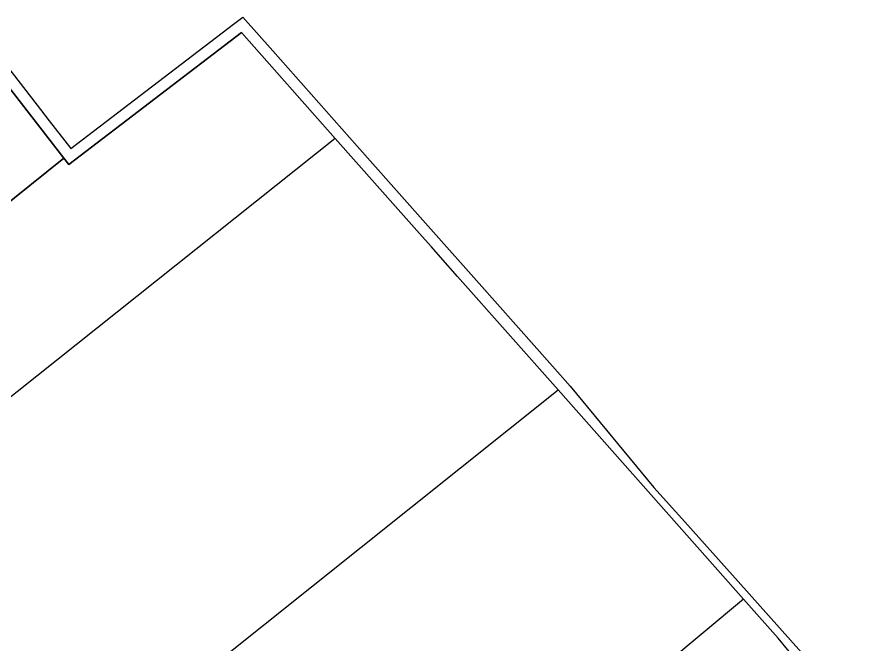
# Model space of a CAD drawing. Header units: metres. Extents: x 7542702 to 7555152, y 5804026 to 5815503.
# Drawn here: x 7545109.9 to 7545484.4, y 5807628.4 to 5807903.5 of the extents above; entities that cross this region are included whole.
import ezdxf

# ---------------------------------------------------------------- set-up
doc = ezdxf.new("R2010")
doc.units = ezdxf.units.M
doc.layers.add('Dzialki', color=165, linetype='Continuous')

msp = doc.modelspace()

# ---------------------------------------------------------------- linework, layer by layer
at = {"layer": 'Dzialki'}
for p, q in [((7545204.79, 5807900.39), (7545208.92, 5807903.54)), ((7545208.92, 5807903.54), (7545222.03, 5807888.77)), ((7545133.45, 5807845.91), (7545204.79, 5807900.39)), ((7545132.55, 5807838.93), (7545208.27, 5807896.75)), ((7545208.27, 5807896.75), (7545132.55, 5807838.93)), ((7545208.27, 5807896.75), (7545249.42, 5807850.36)), ((7545249.42, 5807850.36), (7545208.27, 5807896.75)), ((7545101.11, 5807887.62), (7545120.16, 5807863.07)), ((7545222.03, 5807888.77), (7545259.07, 5807847.02)), ((7545130.38, 5807841.73), (7545094.95, 5807887.41)), ((7545094.95, 5807887.41), (7545130.38, 5807841.73)), ((7545120.16, 5807863.07), (7545124.05, 5807858.05)), ((7545124.05, 5807858.05), (7545133.45, 5807845.91)), ((7545249.42, 5807850.36), (7544931.5, 5807597.41)), ((7545277.07, 5807819.19), (7545249.42, 5807850.36)), ((7545259.07, 5807847.02), (7545273.99, 5807830.21)), ((7544889.02, 5807648.03), (7545130.38, 5807841.73)), ((7545130.38, 5807841.73), (7544889.02, 5807648.03)), ((7545130.38, 5807841.73), (7545132.55, 5807838.93)), ((7545132.55, 5807838.93), (7545130.38, 5807841.73)), ((7545273.99, 5807830.21), (7545292.57, 5807809.26)), ((7545287.61, 5807807.32), (7545277.07, 5807819.19)), ((7545292.57, 5807809.26), (7545312.51, 5807786.78)), ((7545291.64, 5807802.77), (7545287.61, 5807807.32)), ((7545294.6, 5807799.43), (7545291.64, 5807802.77)), ((7545303.06, 5807789.89), (7545294.6, 5807799.43)), ((7545347.24, 5807740.1), (7545303.06, 5807789.89)), ((7545312.51, 5807786.78), (7545344.68, 5807750.52)), ((7545344.68, 5807750.52), (7545352.46, 5807741.75)), ((7545352.46, 5807741.75), (7545389.22, 5807697.39)), ((7545026.41, 5807484.33), (7545347.24, 5807740.1)), ((7545347.24, 5807740.1), (7545428.52, 5807648.48)), ((7545428.52, 5807648.48), (7545347.24, 5807740.1)), ((7545389.22, 5807697.39), (7545402.76, 5807682.26)), ((7545402.76, 5807682.26), (7545429.82, 5807652)), ((7545429.82, 5807652), (7545459.37, 5807618.97)), ((7545428.52, 5807648.48), (7545239.66, 5807490.76)), ((7545443.69, 5807631.38), (7545428.52, 5807648.48)), ((7545484.39, 5807581.94), (7545443.69, 5807631.38))]:
    msp.add_line(p, q, dxfattribs=at)

doc.saveas('drawing.dxf')
